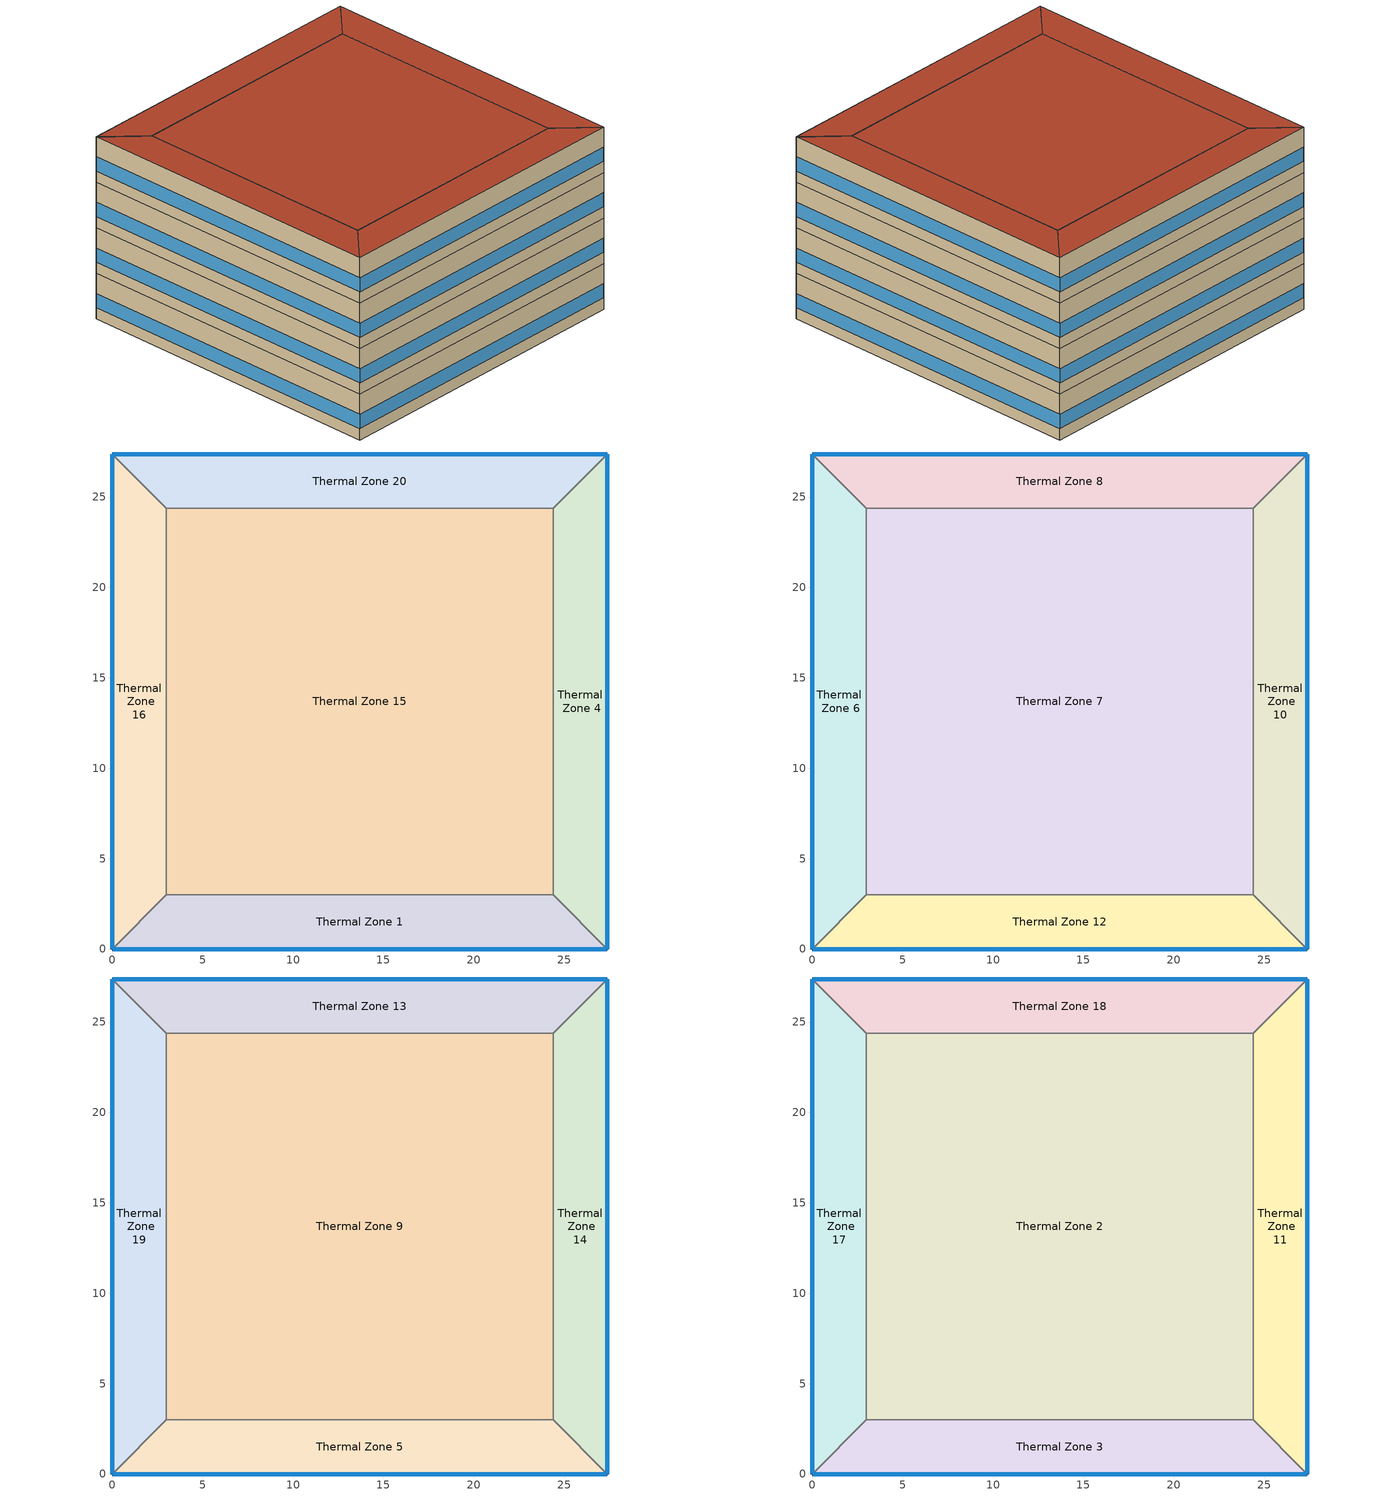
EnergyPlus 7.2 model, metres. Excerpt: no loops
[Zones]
Thermal Zone 15
 floor ground (000_ExtSlabCarpet_4in_ClimateZone 1-8): 3,3 3,24.38 24.38,24.38 24.38,3 z0
 wall to Thermal Zone 4 (000_Interior Wall): 24.38,3 24.38,24.38 z0:4
 wall to Thermal Zone 20 (000_Interior Wall): 24.38,24.38 3,24.38 z0:4
 wall to Thermal Zone 1 (000_Interior Wall): 3,3 24.38,3 z0:4
 wall to Thermal Zone 16 (000_Interior Wall): 3,24.38 3,3 z0:4
Thermal Zone 1
 floor ground (000_ExtSlabCarpet_4in_ClimateZone 1-8): 27.38,0 0,0 3,3 24.38,3 z0
 wall outside (ASHRAE_189.1-2009_ExtWall_SteelFrame_ClimateZone 4-8): 0,0 27.38,0 z0:4
 wall to Thermal Zone 16 (000_Interior Wall): 3,3 0,0 z0:4
 wall to Thermal Zone 4 (000_Interior Wall): 27.38,0 24.38,3 z0:4
 window (ASHRAE_189.1-2009_ExtWindow_ClimateZone 4-5): 0.03,0 27.36,0 z1:2.24
Thermal Zone 16
 floor ground (000_ExtSlabCarpet_4in_ClimateZone 1-8): 0,0 0,27.38 3,24.38 3,3 z0
 wall outside (ASHRAE_189.1-2009_ExtWall_SteelFrame_ClimateZone 4-8): 0,27.38 0,0 z0:4
 wall to Thermal Zone 20 (000_Interior Wall): 3,24.38 0,27.38 z0:4
 window (ASHRAE_189.1-2009_ExtWindow_ClimateZone 4-5): 0,27.36 0,0.03 z1:2.24
Thermal Zone 4
 floor ground (000_ExtSlabCarpet_4in_ClimateZone 1-8): 27.38,27.38 27.38,0 24.38,3 24.38,24.38 z0
 wall outside (ASHRAE_189.1-2009_ExtWall_SteelFrame_ClimateZone 4-8): 27.38,0 27.38,27.38 z0:4
 wall to Thermal Zone 20 (000_Interior Wall): 27.38,27.38 24.38,24.38 z0:4
 window (ASHRAE_189.1-2009_ExtWindow_ClimateZone 4-5): 27.38,0.03 27.38,27.36 z1:2.24
Thermal Zone 20
 floor ground (000_ExtSlabCarpet_4in_ClimateZone 1-8): 0,27.38 27.38,27.38 24.38,24.38 3,24.38 z0
 wall outside (ASHRAE_189.1-2009_ExtWall_SteelFrame_ClimateZone 4-8): 27.38,27.38 0,27.38 z0:4
 window (ASHRAE_189.1-2009_ExtWindow_ClimateZone 4-5): 27.36,27.38 0.03,27.38 z1:2.24
Thermal Zone 8
 floor to Thermal Zone 20 (000_Interior Floor): 0,27.38 27.38,27.38 24.38,24.38 3,24.38 z4
 wall outside (ASHRAE_189.1-2009_ExtWall_SteelFrame_ClimateZone 4-8): 27.38,27.38 0,27.38 z4:8
 wall to Thermal Zone 7 (000_Interior Wall): 3,24.38 24.38,24.38 z4:8
 wall to Thermal Zone 6 (000_Interior Wall): 0,27.38 3,24.38 z4:8
 wall to Thermal Zone 10 (000_Interior Wall): 24.38,24.38 27.38,27.38 z4:8
 window (ASHRAE_189.1-2009_ExtWindow_ClimateZone 4-5): 27.36,27.38 0.03,27.38 z5:6.24
Thermal Zone 7
 floor to Thermal Zone 15 (000_Interior Floor): 3,3 3,24.38 24.38,24.38 24.38,3 z4
 wall to Thermal Zone 12 (000_Interior Wall): 3,3 24.38,3 z4:8
 wall to Thermal Zone 10 (000_Interior Wall): 24.38,3 24.38,24.38 z4:8
 wall to Thermal Zone 6 (000_Interior Wall): 3,24.38 3,3 z4:8
Thermal Zone 12
 floor to Thermal Zone 1 (000_Interior Floor): 27.38,0 0,0 3,3 24.38,3 z4
 wall outside (ASHRAE_189.1-2009_ExtWall_SteelFrame_ClimateZone 4-8): 0,0 27.38,0 z4:8
 wall to Thermal Zone 10 (000_Interior Wall): 27.38,0 24.38,3 z4:8
 wall to Thermal Zone 6 (000_Interior Wall): 3,3 0,0 z4:8
 window (ASHRAE_189.1-2009_ExtWindow_ClimateZone 4-5): 0.03,0 27.36,0 z5:6.24
Thermal Zone 6
 floor to Thermal Zone 16 (000_Interior Floor): 0,0 0,27.38 3,24.38 3,3 z4
 wall outside (ASHRAE_189.1-2009_ExtWall_SteelFrame_ClimateZone 4-8): 0,27.38 0,0 z4:8
 window (ASHRAE_189.1-2009_ExtWindow_ClimateZone 4-5): 0,27.36 0,0.03 z5:6.24
Thermal Zone 10
 floor to Thermal Zone 4 (000_Interior Floor): 27.38,27.38 27.38,0 24.38,3 24.38,24.38 z4
 wall outside (ASHRAE_189.1-2009_ExtWall_SteelFrame_ClimateZone 4-8): 27.38,0 27.38,27.38 z4:8
 window (ASHRAE_189.1-2009_ExtWindow_ClimateZone 4-5): 27.38,0.03 27.38,27.36 z5:6.24
Thermal Zone 9
 floor to Thermal Zone 7 (000_Interior Floor): 3,3 3,24.38 24.38,24.38 24.38,3 z8
 wall to Thermal Zone 19 (000_Interior Wall): 3,24.38 3,3 z8:12
 wall to Thermal Zone 5 (000_Interior Wall): 3,3 24.38,3 z8:12
 wall to Thermal Zone 13 (000_Interior Wall): 24.38,24.38 3,24.38 z8:12
 wall to Thermal Zone 14 (000_Interior Wall): 24.38,3 24.38,24.38 z8:12
Thermal Zone 13
 floor to Thermal Zone 8 (000_Interior Floor): 0,27.38 27.38,27.38 24.38,24.38 3,24.38 z8
 wall outside (ASHRAE_189.1-2009_ExtWall_SteelFrame_ClimateZone 4-8): 27.38,27.38 0,27.38 z8:12
 wall to Thermal Zone 19 (000_Interior Wall): 0,27.38 3,24.38 z8:12
 wall to Thermal Zone 14 (000_Interior Wall): 24.38,24.38 27.38,27.38 z8:12
 window (ASHRAE_189.1-2009_ExtWindow_ClimateZone 4-5): 27.36,27.38 0.03,27.38 z9:10.24
Thermal Zone 5
 floor to Thermal Zone 12 (000_Interior Floor): 27.38,0 0,0 3,3 24.38,3 z8
 wall outside (ASHRAE_189.1-2009_ExtWall_SteelFrame_ClimateZone 4-8): 0,0 27.38,0 z8:12
 wall to Thermal Zone 14 (000_Interior Wall): 27.38,0 24.38,3 z8:12
 wall to Thermal Zone 19 (000_Interior Wall): 3,3 0,0 z8:12
 window (ASHRAE_189.1-2009_ExtWindow_ClimateZone 4-5): 0.03,0 27.36,0 z9:10.24
Thermal Zone 14
 floor to Thermal Zone 10 (000_Interior Floor): 27.38,27.38 27.38,0 24.38,3 24.38,24.38 z8
 wall outside (ASHRAE_189.1-2009_ExtWall_SteelFrame_ClimateZone 4-8): 27.38,0 27.38,27.38 z8:12
 window (ASHRAE_189.1-2009_ExtWindow_ClimateZone 4-5): 27.38,0.03 27.38,27.36 z9:10.24
Thermal Zone 19
 floor to Thermal Zone 6 (000_Interior Floor): 0,0 0,27.38 3,24.38 3,3 z8
 wall outside (ASHRAE_189.1-2009_ExtWall_SteelFrame_ClimateZone 4-8): 0,27.38 0,0 z8:12
 window (ASHRAE_189.1-2009_ExtWindow_ClimateZone 4-5): 0,27.36 0,0.03 z9:10.24
Thermal Zone 18
 floor to Thermal Zone 13 (000_Interior Floor): 0,27.38 27.38,27.38 24.38,24.38 3,24.38 z12
 wall outside (ASHRAE_189.1-2009_ExtWall_SteelFrame_ClimateZone 4-8): 27.38,27.38 0,27.38 z12:16
 wall to Thermal Zone 11 (000_Interior Wall): 24.38,24.38 27.38,27.38 z12:16
 wall to Thermal Zone 17 (000_Interior Wall): 0,27.38 3,24.38 z12:16
 wall to Thermal Zone 2 (000_Interior Wall): 3,24.38 24.38,24.38 z12:16
 window (ASHRAE_189.1-2009_ExtWindow_ClimateZone 4-5): 27.36,27.38 0.03,27.38 z13:14.24
 roof outside (ASHRAE_189.1-2009_ExtRoof_IEAD_ClimateZone 2-5): 3,24.38 24.38,24.38 27.38,27.38 0,27.38 z16
Thermal Zone 3
 floor to Thermal Zone 5 (000_Interior Floor): 27.38,0 0,0 3,3 24.38,3 z12
 wall outside (ASHRAE_189.1-2009_ExtWall_SteelFrame_ClimateZone 4-8): 0,0 27.38,0 z12:16
 wall to Thermal Zone 17 (000_Interior Wall): 3,3 0,0 z12:16
 wall to Thermal Zone 11 (000_Interior Wall): 27.38,0 24.38,3 z12:16
 wall to Thermal Zone 2 (000_Interior Wall): 24.38,3 3,3 z12:16
 window (ASHRAE_189.1-2009_ExtWindow_ClimateZone 4-5): 0.03,0 27.36,0 z13:14.24
 roof outside (ASHRAE_189.1-2009_ExtRoof_IEAD_ClimateZone 2-5): 24.38,3 3,3 0,0 27.38,0 z16
Thermal Zone 11
 floor to Thermal Zone 14 (000_Interior Floor): 27.38,27.38 27.38,0 24.38,3 24.38,24.38 z12
 wall outside (ASHRAE_189.1-2009_ExtWall_SteelFrame_ClimateZone 4-8): 27.38,0 27.38,27.38 z12:16
 wall to Thermal Zone 2 (000_Interior Wall): 24.38,24.38 24.38,3 z12:16
 window (ASHRAE_189.1-2009_ExtWindow_ClimateZone 4-5): 27.38,0.03 27.38,27.36 z13:14.24
 roof outside (ASHRAE_189.1-2009_ExtRoof_IEAD_ClimateZone 2-5): 24.38,24.38 24.38,3 27.38,0 27.38,27.38 z16
Thermal Zone 17
 floor to Thermal Zone 19 (000_Interior Floor): 0,0 0,27.38 3,24.38 3,3 z12
 wall outside (ASHRAE_189.1-2009_ExtWall_SteelFrame_ClimateZone 4-8): 0,27.38 0,0 z12:16
 wall to Thermal Zone 2 (000_Interior Wall): 3,3 3,24.38 z12:16
 window (ASHRAE_189.1-2009_ExtWindow_ClimateZone 4-5): 0,27.36 0,0.03 z13:14.24
 roof outside (ASHRAE_189.1-2009_ExtRoof_IEAD_ClimateZone 2-5): 3,3 3,24.38 0,27.38 0,0 z16
Thermal Zone 2
 floor to Thermal Zone 9 (000_Interior Floor): 3,3 3,24.38 24.38,24.38 24.38,3 z12
 roof outside (ASHRAE_189.1-2009_ExtRoof_IEAD_ClimateZone 2-5): 24.38,3 24.38,24.38 3,24.38 3,3 z16
[Site:Location]
San Francisco Intl Ap_CA_USA Design_Conditions: Latitude {deg}=37.62; Longitude {deg}=-122.4; Time Zone {hr}=-8; Elevation {m}=2
[SizingPeriod:DesignDay] Day of Month=21; Dry-Bulb Temperature Range Modifier Type=DefaultMultipliers; Barometric Pressure {Pa}=101301; Rain Indicator=No; Snow Indicator=No; Daylight Saving Time Indicator=No
Name | Month | Day Type | Maximum Dry-Bulb Temperature {C} | Daily Dry-Bulb Temperature Range {deltaC} | Humidity Condition Type | Enthalpy at Maximum Dry-Bulb {J/kg} | Wind Speed {m/s} | Wind Direction {deg} | Solar Model Indicator | ASHRAE Clear Sky Optical Depth for Beam Irradiance (taub) | ASHRAE Clear Sky Optical Depth for Diffuse Irradiance (taud) | Wetbulb or DewPoint at Maximum Dry-Bulb {C} | Sky Clearness
San Francisco Intl Ap Ann Clg 2% Condns Enth=>MDB | 8 | SummerDesignDay | 22.4 | 8.5 | Enthalpy | 47600 | 5.9 | 310 | ASHRAETau | 0.365 | 2.435
San Francisco Intl Ap Ann Clg 2% Condns WB=>MDB | 8 | SummerDesignDay | 22.4 | 8.5 | Wetbulb |  | 5.9 | 310 | ASHRAETau | 0.365 | 2.435 | 17
San Francisco Intl Ap Ann Clg .4% Condns DP=>MDB | 8 | SummerDesignDay | 19.9 | 8.5 | Dewpoint |  | 5.9 | 310 | ASHRAETau | 0.365 | 2.435 | 16.1
San Francisco Intl Ap Ann Htg 99.6% Condns DB | 1 | WinterDesignDay | 3.8 | 0 | Wetbulb |  | 2.2 | 150 | ASHRAEClearSky |  |  | 3.8 | 0
[Building]
Building 1
[Material] Thermal Absorptance=0.9
Name | Roughness | Thickness {m} | Conductivity {W/m-K} | Density {kg/m3} | Specific Heat {J/kg-K} | Solar Absorptance | Visible Absorptance
000_M11 100mm lightweight concrete | MediumRough | 0.1016 | 0.53 | 1280 | 840 | 0.7 | 0.7
Roof Membrane | VeryRough | 0.0095 | 0.16 | 1121.29 | 1460 | 0.7 | 0.7
Metal Decking | MediumSmooth | 0.0015 | 45.006 | 7680 | 418.4 | 0.7 | 0.3
000_G01a 19mm gypsum board | MediumSmooth | 0.019 | 0.16 | 800 | 1090 | 0.7 | 0.7
Roof Insulation [21] | MediumRough | 0.2105 | 0.049 | 265 | 836.8 | 0.7 | 0.7
Wall Insulation [39] | MediumRough | 0.1184 | 0.045 | 265 | 836.8 | 0.7 | 0.7
1/2IN Gypsum | Smooth | 0.0127 | 0.16 | 784.9 | 830 | 0.92 | 0.92
000_F16 Acoustic tile | MediumSmooth | 0.0191 | 0.06 | 368 | 590 | 0.7 | 0.7
MAT-CC05 4 HW CONCRETE | Rough | 0.1016 | 1.311 | 2240 | 836.8 | 0.7 | 0.7
[Material:AirGap]
Name | Thermal Resistance {m2-K/W}
000_F04 Wall air space resistance | 0.15
000_F05 Ceiling air space resistance | 0.18
[Material:NoMass] Thermal Absorptance=0.9; Solar Absorptance=0.7
Name | Roughness | Thermal Resistance {m2-K/W} | Visible Absorptance
MAT-SHEATH | Rough | 0.3626 | 0.7
CP02 CARPET PAD | VeryRough | 0.2165 | 0.8
[WindowMaterial:Glazing]
Theoretical Glass [207]: Optical Data Type=SpectralAverage; Thickness {m}=0.003; Solar Transmittance at Normal Incidence=0.3311; Front Side Solar Reflectance at Normal Incidence=0.6189; Back Side Solar Reflectance at Normal Incidence=0.6189; Visible Transmittance at Normal Incidence=0.44; Front Side Visible Reflectance at Normal Incidence=0.51; Back Side Visible Reflectance at Normal Incidence=0.51; Infrared Transmittance at Normal Incidence=0; Front Side Infrared Hemispherical Emissivity=0.9; Back Side Infrared Hemispherical Emissivity=0.9; Conductivity {W/m-K}=0.0133; Dirt Correction Factor for Solar and Visible Transmittance=1; Solar Diffusing=No
[Construction]
000_Interior Wall: 000_G01a 19mm gypsum board, 000_F04 Wall air space resistance, 000_G01a 19mm gypsum board
000_ExtSlabCarpet_4in_ClimateZone 1-8: MAT-CC05 4 HW CONCRETE, CP02 CARPET PAD
ASHRAE_189.1-2009_ExtWall_SteelFrame_ClimateZone 4-8: MAT-SHEATH, Wall Insulation [39], 1/2IN Gypsum
000_Interior Floor: 000_F16 Acoustic tile, 000_F05 Ceiling air space resistance, 000_M11 100mm lightweight concrete
ASHRAE_189.1-2009_ExtRoof_IEAD_ClimateZone 2-5: Roof Membrane, Roof Insulation [21], Metal Decking
ASHRAE_189.1-2009_ExtWindow_ClimateZone 4-5: Theoretical Glass [207]
[AvailabilityManager:Scheduled]
Name | Schedule
AvailabilityManager:Scheduled {38c0c57e-2b61-4db5-9ac7-516532d29843} | Schedule:Compact {129c4a19-210d-463e-ae14-3ebbcbaeda0f}
AvailabilityManager:Scheduled {17fc4f15-8c2e-425b-8551-e18832abe413} | Schedule:Compact {d1087ac6-48b3-4c5e-bb73-a1247680dd72}
[Zone]
Thermal Zone 15; Thermal Zone 1; Thermal Zone 18; Thermal Zone 9; Thermal Zone 16; Thermal Zone 13; Thermal Zone 5; Thermal Zone 8; Thermal Zone 3; Thermal Zone 11; Thermal Zone 4; Thermal Zone 7; Thermal Zone 14; Thermal Zone 12; Thermal Zone 6; Thermal Zone 10; Thermal Zone 17; Thermal Zone 19; Thermal Zone 2; Thermal Zone 20
[Schedule:Compact]
Schedule:Compact {129c4a19-210d-463e-ae14-3ebbcbaeda0f}; Schedule:Compact {d1087ac6-48b3-4c5e-bb73-a1247680dd72}: Through: 12/31, For: AllDays, Until: 24:00, 1
